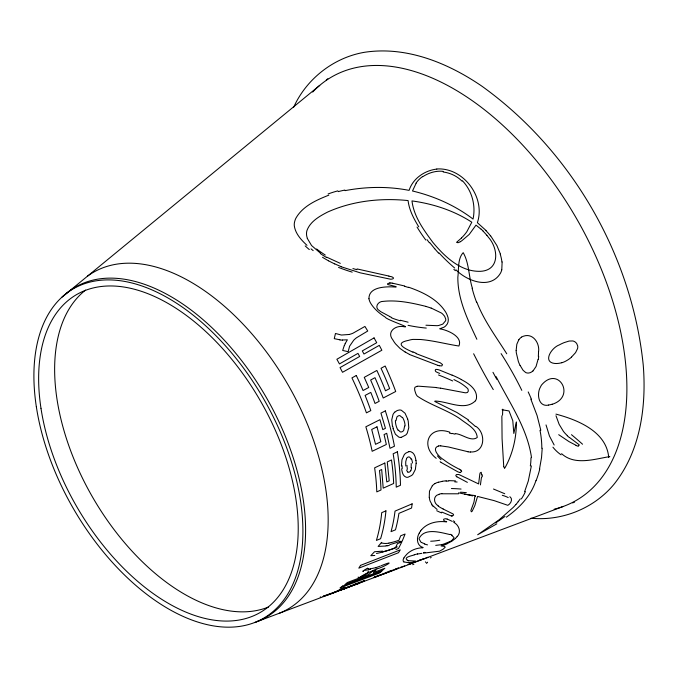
<?xml version="1.0" encoding="UTF-8"?>
<svg xmlns="http://www.w3.org/2000/svg" width="678" height="678" viewBox="0 0 678 678"><rect width="100%" height="100%" fill="white"/><g stroke="black" fill="none" stroke-linecap="round" stroke-linejoin="round"><path stroke-width="1.02" d="M481.617 475.007L481.227 472.295L480.227 472.854A1.941 1.11 -47.8 0 0 480.066 473.185L479.931 473.617A6.712 3.746 -48.8 0 0 479.821 474.134L478.617 483.923L458.896 474.524L456.472 474.558L455.785 475.414L456.336 476.431A13.213 7.992 -53.4 0 0 456.853 476.812M501.864 415.817L502.076 438.607L503.729 466.523M395.994 420.674L396.91 417.038A3.331 2.72 -76.5 0 1 397.588 416.3L398.808 415.682A3.373 2.763 -76.1 0 1 399.961 415.682L402.198 417.546M542.205 448.243L541.527 457.599L539.535 468.829M481.49 477.058L480.422 484.914M531.374 465.888L528.272 481.066L524.611 491.686M538.018 359.51L536.052 366.51L532.984 370.985M475.414 496.474L475.592 495.643L464.396 494.203M501.771 269.878L502.135 261.962M376.722 575.961L383.011 574.241M456.853 242.275L457.836 242.724A3.619 3.17 40 0 0 458.243 242.639L458.625 242.512A11.06 9.67 40.2 0 0 459.37 242.199L460.32 241.699M535.925 480.651C530.899 496.042 519.306 508.008 506.356 517.187M399.223 539.561L400.681 535.798L405.097 534.027L402.232 541.069L399.842 542.01M344.255 345.594L342.678 350.475L348.161 351.662L349.619 346.153L353.73 340.195A30.73 27.213 56.6 0 1 356.543 337.737L367.739 331.025L364.934 326.44L352.907 333.237A32.544 28.807 53.2 0 1 349.111 334.5M406.546 458.642L405.724 461.837L405.783 465.998M345.136 343.644L347.365 339.814L342.373 340M395.732 547.18L397.452 543.629L401.859 541.883L398.511 548.494L395.96 549.494M293.693 107.175C306.515 78.877 333.483 57.706 364.145 52.35C405.868 45.841 447.294 62.639 481.27 85.75L482.711 86.759C571.783 151.152 631.972 255.394 643.202 364.739L643.354 366.493C646.388 407.47 640.21 451.743 613.717 484.626C593.75 508.5 561.935 521.263 531.01 518.221M419.309 533.111C416.173 537.866 416.707 545.934 423.114 547.485L422.733 547.722M505.017 467.744C512.78 453.828 516.492 437.844 516.399 421.953L513.822 433.462L512.788 420.716L509.025 410.944L502.084 409.758M403.876 557.986L403.071 559.943L403.308 561.248A57.842 10.119 -36.9 0 0 403.876 561.96M518.823 339.754L516.831 344.229L516.144 350.475M416.173 183.153L412.495 190.993C434.259 196.179 455.209 205.451 473.041 219.062C475.939 205.57 472.032 190.747 462.421 180.763M456.904 242.19L456.913 242.173A4.627 4.051 39.8 0 1 457.226 241.8L457.277 241.741A14.908 13.035 39.9 0 1 457.557 241.453L461.54 237.961M475.422 400.817C464.616 411.487 447.938 401.198 434.937 401.071L434.742 401.452L456.896 412.487L468.523 419.97M457.15 536.62C461.71 532.103 458.87 524.933 453.726 522.297M518.289 501.678L515.882 504.551M421.623 529.688C427.538 522.687 437.759 520.696 446.412 521.899M381.68 542.375L378.112 546.434L385.952 546.019M432.301 485.795L429.479 491.135L429.242 497.432M455.514 538.383L451.997 541.112L446.921 543.815M571.444 357.137L575.58 352.619L577.554 348.628A6.136 4.915 -69.4 0 0 577.724 347.661A5.619 4.509 -69.2 0 0 577.69 345.924L576.715 343.568A9.441 7.568 -71.4 0 0 572.834 340.958L569.156 341.042L564.155 342.61A53.426 43.112 -73.6 0 0 559.24 344.941C551.129 347.78 541.51 363.442 556.502 363.544M338.576 590.801L339.017 590.538M394.74 412.148L397.249 410.512L399.384 410.004A7.653 6.331 -77.7 0 1 401.368 410.266L405.054 413.241L407.681 419.021M61.944 297.159L319.728 85.377M366.866 568.503L365.078 569.69M364.476 570.079L362.679 571.257L363.298 571.495M496.821 523.84L477.659 534.764L499.22 519.729L513.161 507.483A85.648 47.197 -19.7 0 0 515.856 504.542M422.716 176.729C428.716 172.797 436.005 170.509 443.217 171.364M361.696 576.368L359.959 577.402L358.018 577.207M435.056 483.567L435.793 483.168A11.357 6.958 -50 0 1 436.759 482.736L437.929 482.321A42.468 25.891 -49.7 0 1 438.505 482.151M367.773 573.02L372.976 570.529M354.704 584.309A11.136 0.441 -22.9 0 0 352.043 585.419L340.203 589.996L345.127 587.309L341.042 588.851A203.51 117.497 60 0 1 322.999 596.411M398.528 568.003L387.519 572.529M389.079 571.342A8.517 0.466 -22.9 0 0 385.511 572.791L376.137 576.834M337.407 591.292L334.22 592.589M358.247 583.521L359.442 582.944L356.738 583.817M340.195 590.004L342.136 589.224M348.272 587.216L355.67 584.216M347.704 587.453L346.204 588.063M354.874 584.199L356.781 583.427M427.165 557.63L427.92 557.316L427.004 557.663M411.978 563.342L408.19 564.427A13.213 0.703 -25.7 0 0 408.063 564.486L425.792 558.147M376.875 568.884C382.451 567.74 398.698 558.553 381.324 565.672M426.886 557.74L426.648 557.833M388.799 571.495L389.562 571.198A11.357 0.661 -23 0 1 390.46 570.868M444.785 544.722L441.098 545.968L444.336 546.349L445.234 547.154L443.293 549.07L439.615 551.172L423.318 553.172M357.026 584.012L354.611 584.911M380.434 566.011L378.375 566.783A31.934 7.56 -30.3 0 1 375.451 567.774M386.655 572.859L383.629 574.003M344.983 588.546L343.78 588.945L353.28 585.394M328.855 195.145C316.482 200.052 302.752 206.061 295.905 218.189A31.612 21.95 -1.3 0 0 294.905 220.697L294.472 222.376A25.679 17.95 1.5 0 0 294.294 225.774C295.396 233.783 301.346 240.029 306.981 245.343M320.228 597.081L320.728 596.894M323.737 595.759L324.237 595.572M254.445 622.599L562.943 506.568M359.204 582.487L359.654 582.317A16.806 1.093 -23.3 0 1 360.882 581.877L361.603 581.614M333.932 592.708L332.754 593.131M390.503 570.842L391.57 570.452M344.67 588.267L355.306 584.563M357.747 583.716L364.501 580.876L363.891 580.91M438.971 494.448C432.937 495.508 433.411 503.423 438.268 505.78M395.105 569.198L398.35 568.079M552.189 404.3C576.393 396.681 558.316 365.095 541.569 384.994A10.297 7.585 -63.6 0 0 540.519 386.892C536.544 393.46 538.154 407.351 548.621 405.097M404.69 565.961L400.249 567.444M424.182 558.714L419.224 560.189M375.468 567.757L370.341 568.859M414.097 554.96C412.241 555.731 402.969 557.18 407.275 560.189M442.946 544.392L450.506 541.307A4.009 0.89 -28.8 0 0 451.98 540.341L453.921 537.951A18.255 4.458 -26.4 0 0 453.955 537.451L451.658 535.281M325.643 595.242L344.382 588.673A20.332 0.975 -25.4 0 1 339.695 590.521M408.91 451.667L405.8 453.116A7.136 5.246 -62.2 0 0 404.19 454.785L401.978 459.735L401.435 465.989M368.756 571.257L367.985 571.418M412.605 562.291L415.69 561.053L408.503 560.689M374.358 577.41L373.409 577.478M417.462 554.036L421.801 553.341M609.836 456.582C594.369 459.065 574.851 465.82 561.604 453.692M382.731 551.146L374.519 551.748L370.79 555.723L374.79 555.46M349.102 334.483L341.398 335.034L335.466 333.474L334.262 338.653L339.958 339.822M441.844 544.637L435.725 545.366M345.102 190.628C366.162 186.611 388.019 186.247 409.088 190.374C412.851 178.5 424.725 170.449 436.81 169.085M438.378 446.056C430.835 448.522 439.683 457.506 443.539 459.633C448.446 463.464 453.921 466.456 459.438 469.312M401.249 437.361L405.825 434.971A7.653 6.06 -69.3 0 0 407.266 433.098L408.792 427.742L408.215 421.08A36.832 32.459 -59.6 0 0 407.622 419.046M442.073 481.295L446.268 480.77M417.156 386.299L415.156 387.138A1.542 1.297 -84.5 0 0 414.86 387.587L414.69 388.163A3.526 2.958 -84.2 0 0 414.614 388.867L414.69 389.782A8.797 7.238 -84.9 0 0 414.843 390.63L415.758 393.503A9.297 7.619 -84.3 0 0 417.36 396.164C430.564 405.139 446.505 409.665 459.82 418.631C466.167 423.818 476.592 428.411 477.253 437.471C471.04 442.141 462.472 434.03 455.285 433.623M403.952 561.901L407.47 562.562L412.199 562.367M452.209 515.933L453.616 515.077L453.277 514.144A37.866 15.916 -33.8 0 0 452.107 513.483L443.081 508.992M441.793 493.779L458.557 493.796M389.469 283.014L387.553 283.743A0.949 0.831 39.7 0 0 387.833 284.531L396.147 286.641L396.02 287.082C387.341 286.413 368.637 286.218 368.959 298.71M460.252 472.439L461.701 471.464L460.921 470.218M422.682 547.756C416.097 547.943 409.402 550.663 405.317 555.977A25.586 4.517 -36.1 0 0 403.91 557.96M448.878 480.651L455.455 480.872M470.507 451.946C485.228 453.014 486.211 432.886 475.753 426.267M578.359 445.887L579.266 445.158A5.602 2.941 -42.8 0 0 579.046 444.666L569.486 437.48M440.776 445.887L448.387 446.955L467.981 451.734M425.945 325.228L436.996 325.686A33.171 29.188 71.2 0 0 438.666 325.508L442.742 324.143L445.565 320.838A4.009 3.56 71.9 0 0 445.717 319.016L444.607 316.236L442.742 314.109A18.255 16.569 73.5 0 0 441.395 313.016L431.191 308.066M436.013 387.494L418.784 386.197A15.594 13.162 -82.7 0 0 417.156 386.299M392.706 283.235L404.681 286.006M440.573 388.147L465.142 392.782A13.789 11.111 -74 0 0 465.879 392.791C468.964 393.198 469.023 388.774 466.634 387.647A60.766 50.867 -57.3 0 0 462.184 384.189A69.537 58.198 -59.5 0 0 458.981 382.18L453.913 379.578M427.521 544.883L424.377 544.095M388.875 276.048L357.018 268.929M449.904 432.25C429.14 424.674 419.741 445.471 436.208 458.328M408.105 322.194L400.291 320.236M439.251 365.747L441.819 365.925L442.531 364.586L440.336 362.849L416.131 353.645M446.709 521.662C444.463 521.746 441.505 518.967 445.361 518.738A12.263 5.077 -37.4 0 1 446.132 518.84A21.696 8.839 -36.2 0 1 446.404 518.907A28.925 11.653 -35.4 0 1 447.107 519.068M390.587 276.463L391.706 276.802A9.78 8.636 38.5 0 1 392.52 277.132C395.647 278.633 390.748 279.811 389.333 278.938A33.502 28.154 33.6 0 1 388.138 278.709L360.23 272.836L341.339 266.818M425.945 306.388C412.097 302.964 397.647 299.812 383.316 301.363C377.977 301.117 373.9 307.676 379.553 310.753A20.001 16.899 48 0 0 380.892 311.761L389.731 316.49M555.952 414.114C577.707 419.928 606.53 431.479 608.742 457.531M447.141 519.034L452.277 521.39M438.124 365.434L409.376 354.467M449.819 534.535C440.437 532.442 424.504 527.442 419.114 538.451A20.001 6.746 -40 0 0 419.165 539.137L420.919 542.12A83.157 27.366 -46.8 0 0 421.496 542.561M408.597 287.209C422.665 292.091 437.437 299.066 445.675 312.092A24.467 22.721 72 0 1 447.378 315.609C448.929 318.914 448.666 323.245 445.819 325.787A12.577 11.06 75.6 0 1 443.997 327.194L439.742 328.796C447.387 329.966 463.108 336.576 458.896 346.017C447.175 344.204 435.437 341.119 423.53 339.797A120.464 107.31 -87.3 0 0 420.538 339.5L412.987 339.407A28.442 25.078 73.6 0 0 408.487 340.373C393.977 343.161 404.41 348.272 410.902 351.263A124.184 88.801 52.2 0 0 412.902 352.246M439.742 373.417L437.598 372.561A17.781 14.95 89.7 0 1 436.725 372.12C434.912 371.73 434.539 368.807 436.92 369.425A17.162 14.687 -81.3 0 1 438.751 369.815A33.629 28.815 -79.3 0 1 439.869 370.213L452.073 375.18M493.474 489.016L504.729 493.728M340.297 263.361L326.652 257.14M576.088 445.319L568.995 441.607L558.697 434.683M334.661 263.928L328.423 260.793M441.836 512.076L451.014 515.848A15.077 6.526 -40.1 0 0 451.463 515.933M461.252 379.561C468.362 383.223 477.583 389.223 476.465 398.393A5.458 4.322 -69.2 0 1 475.414 400.817M467.379 482.372L456.862 476.795M437.107 509.458L433.106 505.941M405.19 352.111L400.02 348.424L395.579 343.916A25.586 21.086 66.2 0 1 392.842 339.848C386.214 331.856 395.816 324.728 404.122 326.754C411.902 328.033 385.748 319.414 385.29 317.151C379.587 313.583 374.239 309.075 370.688 303.295A14.577 12.373 45.6 0 1 369.815 301.583A13.34 11.314 45.7 0 1 369.408 300.464A14.789 12.687 44.4 0 1 368.925 298.71M367.959 568.495L367.468 568.113M441.141 462.481L457.557 471.651A36.671 23.018 -56.4 0 0 458.15 471.964L458.82 472.168A16.213 10.068 -52.1 0 0 459.387 472.329A8.263 5.11 -51.5 0 0 460.226 472.481M320.618 253.301L311.583 245.555L307.27 238.351M313.168 250.623L311.049 248.885M509.864 496.66C513.322 499 510.746 503.796 507.839 505.322L494.101 500.618L477.558 496.423L474.854 505.517L472.151 511.237A1.237 0.5 -37.6 0 1 471.32 511.78L470.871 510.542L473.93 502.203A155.55 105.717 17.2 0 0 474.829 496.355M455.93 269.785C467.015 281.234 490.652 289.87 500.542 273.065A16.925 15.094 62.5 0 0 501.754 269.869M481.1 229.223L475.998 225.138L469.235 234.427L461.676 240.859A35.841 31.366 40.3 0 1 460.32 241.699M567.342 435.632L565.316 433.598A90.225 50.113 -67.2 0 1 563.41 431.352L559.13 424.326L555.985 415.733M483.126 231.173L486.897 235.308M486.058 230.495L477.38 222.698C485.338 199.196 466.227 170.89 441.598 169A25.145 20.484 10.9 0 0 436.793 169.017M434.691 248.75L429.767 242.639M490.609 235.774L496.881 245.521L500.432 254.072M432.013 504.551L430.098 501.11A33.629 17.153 -55.4 0 1 429.327 497.372M506.754 353.78C496.16 336.966 484.075 320.83 476.846 302.159M398.376 430.072L400.223 431.844A3.424 2.712 -71 0 0 401.308 431.954L401.605 431.894A4.348 3.432 -70.3 0 0 402.554 431.488L402.842 431.293A3.39 2.687 -70.5 0 0 403.741 430.293L404.639 426.013M554.163 445.005L549.451 436.005L546.027 424.928M418.792 226.884C413.826 218.799 409.198 210.138 408.08 200.569C380.926 197.815 352.653 200.815 327.601 212.07C319.55 216.197 310.363 221.375 307.015 230.367A20.679 15.263 5.5 0 0 306.515 233.368L306.549 234.774A26.01 19.035 10.6 0 0 307.363 238.342M496.152 376.671C509.432 402.8 527.315 428.098 531.518 457.692M520.136 365.45L523.085 370.298L525.772 372.595A8.661 6.822 -69.6 0 0 532.95 370.925M503.839 466.761L504.135 467.362M476.871 339.271C467.71 319.711 457.667 299.337 457.845 277.234C458.862 269.412 457.523 258.615 463.201 252.657C469.235 263.089 468.651 276.649 472.38 288.235M504.246 467.6L504.644 468.439M530.823 399.113L537.078 415.521L540.807 430.25M392.994 428.572L395.435 434.234L398.85 437.132A7.89 6.17 -69.2 0 0 401.249 437.352M392.469 426.53L391.74 419.894L393.011 414.487A7.89 6.458 -77.8 0 1 394.749 412.165M415.911 460.396C415.461 457.065 414.377 452.853 410.775 451.709A7.051 5.221 -62.2 0 0 408.91 451.658M401.664 468.862C402.079 471.981 402.783 476.142 406.232 477.227A7.161 4.839 -55.5 0 0 408.012 477.236L411.597 475.507A7.034 4.797 -55.4 0 0 412.86 474.286L415.36 469.481L416.123 463.294M538.612 351.475C539.696 342.983 532.891 332.83 523.475 336.203A11.272 9.475 -82.8 0 0 521.475 337.152M268.539 606.996A183.552 105.971 60 0 1 92.649 497.279A183.552 105.971 60 0 1 85.581 290.091M312.668 92.072A244.504 141.16 60 0 1 576.003 217.655A244.504 141.16 60 0 1 554.129 509.212M63.164 296.261A190.662 110.082 60 0 1 264.022 393.579A190.662 110.082 60 0 1 256.564 621.802M574.52 502.144A245.775 141.897 60 0 1 572.622 502.923M326.271 79.987A245.775 141.897 60 0 1 327.83 78.724M87.403 276.243A194.45 112.268 60 0 1 288.887 386.282A194.45 112.268 60 0 1 279.311 613.234M571.461 357.17A30.705 23.984 -68.3 0 1 568.172 359.696L566.994 360.416A26.467 20.526 -67.6 0 1 561.816 362.755M561.808 362.671A26.145 20.306 -67.9 0 1 556.511 363.493M538.501 351.492A42.875 38.036 -68.3 0 1 538.307 356.348M538.688 356.357A39.434 34.841 -68.6 0 1 538.29 359.535M520.077 365.51A41.951 30.68 -83.6 0 1 518.323 361.374L516.305 352.823A21.645 16.755 -81.2 0 1 516.187 350.467M518.848 339.78A9.763 8.161 -82 0 1 521.484 337.169M552.197 404.173A25.993 18.069 -57.1 0 1 548.638 404.995M502.542 415.156A119.667 39.527 -79.6 0 1 502.771 409.173M561.079 454.811A129.006 63.935 -67.8 0 1 552.917 447.175M571.478 434.691A394.443 59.528 26.5 0 1 582.546 444.217M578.156 446.217A22.493 12.128 -48.9 0 1 576.02 445.404M569.435 437.581A110.556 61.622 -66.3 0 1 567.266 435.759M493.262 389.587A182.06 42.468 67.6 0 1 473.634 353.763M496.779 379.316A204.01 23.205 64.9 0 1 492.974 372.29M530.942 457.794A100.395 65.58 -17.6 0 1 530.332 465.981M525.391 491.626A69.876 38.112 -19.7 0 1 521.357 498.915M520.272 498.872A73.216 39.316 -20.9 0 1 518.162 501.669M505.017 516.416A155.813 95.683 -16.5 0 1 495.55 522.941M539.798 468.939A201.23 137.82 30 0 1 536.078 480.727M539.993 430.259A165.822 119.192 11.9 0 1 541.815 448.2M528.196 391.926A245.783 109.361 45.4 0 1 531.493 399.334M501.101 353.628A244.682 113.582 44.3 0 1 521.797 390.359M476.592 302.269A82.589 55.427 70.5 0 1 472.117 288.269M344.339 345.644A53.545 46.172 65.1 0 1 345.221 343.695M342.39 340.119A50.036 43.172 46.6 0 1 339.958 339.949M393.248 428.403A36.51 25.196 -83.3 0 1 392.731 426.377M402.486 417.317A19.442 17.009 -61.3 0 1 405.113 425.928M398.088 430.361A19.442 15.255 -76.7 0 1 395.367 420.801M402.249 468.473A35.4 20.967 -69.5 0 1 402.062 465.642M415.961 460.37A34.917 27.467 -46.4 0 1 416.19 463.277M411.47 458.853A21.849 17.264 -45.6 0 1 412.478 463.023M411.165 463.506A21.849 15.992 -54.7 0 1 411.054 467.803M410.97 459.142A7.085 5.229 -56.4 0 0 409.614 457.167A2.627 1.907 -60.2 0 0 406.469 458.608M407.41 469.337A22.332 13.382 -69 0 1 407.003 465.362M407.749 471.947A7.204 4.882 -61 0 1 406.647 469.964M410.868 470.591A2.627 1.814 -57.3 0 1 407.707 472.007M411.622 467.71A7.085 4.966 -56.5 0 1 410.758 470.549M397.3 546.858A80.674 27.332 -34.7 0 1 376.485 553.477M395.308 548.01A73.055 27.417 -36.5 0 1 382.172 551.892M400.215 541.188A60.308 23.298 -36.8 0 1 389.867 544.544M389.299 545.392A81.385 33.163 -38.3 0 1 387.223 545.832M387.426 545.527A74.639 30.366 -38.2 0 1 386.104 545.79M388.892 543.188A36.782 16.45 -42.2 0 1 381.273 542.824M398.935 540.23A55.079 23.221 -38.8 0 1 388.952 543.019M359.95 577.58A31.069 3.78 -29.4 0 1 367.993 573.054M370.358 569.3A35.968 8.483 -30.7 0 1 364.967 570.24M370.103 569.062A21.315 5.738 -34.1 0 1 367.874 568.554M372.951 570.554A30.764 6.526 -29.2 0 1 376.841 568.927M361.306 576.292A20.306 3.517 -28.7 0 1 367.866 572.673M356.747 583.453A14.704 0.924 -23.2 0 1 359.154 582.521M361.815 581.512A11.534 0.686 -23 0 1 363.255 581.046A10.848 0.593 -22.5 0 1 364.027 580.843M358.137 583.605A14.594 0.5 -18 0 1 355.619 584.487M342.271 589.19A15.331 0.703 -18.7 0 1 344.788 588.241M338.78 590.614A11.433 0.424 -19.5 0 1 339.754 590.157M359.187 583.266A15.391 0.907 -16.8 0 1 358.17 583.707M355.755 584.173A9.975 0.5 -22.6 0 1 356.823 583.775M345.644 588.343A15.331 0.61 -24.8 0 1 344.5 588.784M425.369 561.893A206.968 23.137 -5.5 0 1 426.623 563.384M413.911 564.198A178.687 13.018 -10.6 0 1 412.673 564.698M380.299 574.944A70.563 0.924 -19.7 0 1 382.061 574.334M390.028 571.249A40.392 1.89 -22.3 0 1 392.994 570.173M391.435 570.52A42.468 2.314 -22.8 0 1 391.943 570.334M375.434 577.224A33.629 1.924 -28.2 0 1 373.985 577.614M375.154 576.351A102.361 6.009 -32.2 0 1 374.536 576.52M427.598 562.181A331.271 73.504 17.6 0 1 427.31 562.816M431.166 557.426A48.909 6.399 -7.8 0 1 430.344 557.918M443.039 544.315A33.171 7.102 -29.7 0 1 441.929 544.57M439.793 540.222A165.593 51.664 -42.9 0 1 430.674 541.222M424.75 543.68A83.843 27.298 -44.1 0 1 421.614 542.442M450.345 534.323A110.158 25.035 -18.6 0 1 452.09 535.111M446.904 543.832A12.577 2.373 -28.3 0 1 444.768 544.739M457.099 536.629A24.467 7.026 -24.6 0 1 455.455 538.391M453.421 520.84A110.921 37.137 -21.4 0 1 454.709 521.848M420.521 531.027A14.789 5.543 -39.6 0 1 421.53 529.696M420.606 531.01A13.34 4.763 -40.3 0 0 420.038 531.84A14.577 5.229 -40.2 0 0 419.25 533.137M412.436 562.376A25.967 2.187 -26.1 0 1 412.055 562.435M408.3 560.909A127.362 24.832 -45.8 0 1 407.58 560.553M407.732 560.401A124.184 24.764 -49.6 0 1 407.283 560.181M414.275 554.816A28.442 5.788 -28.8 0 1 417.631 553.909M423.623 552.519A120.464 15.467 -20.9 0 1 425.055 552.4M451.412 488.533A206.968 95.403 -29.5 0 1 461.074 489.058M454.709 481.846A178.687 89.903 -35.1 0 1 457.133 482.016M446.09 481.168A70.563 40.833 -45.7 0 1 448.709 481.024M438.48 482.304A40.392 24.4 -49.1 0 1 442.031 481.448M432.284 485.779A8.517 5.195 -49.8 0 1 435.056 483.533M432.937 506.186A102.361 51.172 -60 0 1 431.801 504.847M441.598 512.899A224.969 110.794 -75.2 0 1 436.708 510.704M452.167 515.992A7.45 3.204 -39.7 0 1 451.455 515.95M443.115 508.932A119.226 60.452 -60.8 0 1 438.115 506.042M439.03 494.211A21.349 12.136 -47 0 1 441.87 493.584M460.531 492.186A316.126 117.769 -25.2 0 1 466.337 492.669M502.305 495.321A89.259 32.917 -23.8 0 1 508.229 497.601M458.557 492.838A331.271 90.149 -7.3 0 1 472.668 495.898M482.295 474.803A48.909 32.451 -30.2 0 1 482.253 476.863M441.022 459.676A88.793 55.452 -81 0 1 437.471 455.896M441.166 462.438A66.546 44.062 -69.3 0 1 440.124 461.676M459.489 469.244A25.561 15.814 -47.4 0 1 460.964 470.176M438.395 445.946A20.196 14.552 -59.9 0 1 440.785 445.836M470.481 452.056A37.993 25.781 -57.6 0 1 467.947 451.811M468.066 420.385A127.735 92.742 -27.9 0 1 475.405 426.53M452.124 375.087A149.838 123.803 -44.5 0 1 461.303 379.485M438.513 374.976A281.107 206.883 -19.1 0 1 452.692 380.951M435.979 387.587A208.375 166.873 -55.4 0 1 440.539 388.231M452.056 433.403A156.262 105.607 -40.1 0 1 454.955 434.149M449.446 433.106A174.5 120.379 -43.4 0 1 451.938 433.657M426.267 328.076A165.593 134.905 48.2 0 1 408.088 325.33M400.249 320.787A83.843 67.792 46.1 0 1 391.587 317.889M391.672 317.465A83.157 65.283 43.9 0 1 389.697 316.651M425.928 306.431A110.158 102.929 -89.4 0 1 431.174 308.126M404.605 286.294A110.921 105.726 71.8 0 1 408.512 287.514M392.706 283.209A28.925 25.84 44.1 0 0 391.359 283.048A21.696 19.264 42.8 0 0 390.816 282.997M389.469 282.997A12.263 10.806 41.2 0 1 390.816 283.014M409.41 354.34A57.842 47.307 65.5 0 1 405.241 351.975M439.251 365.739A25.967 22.052 86.5 0 1 438.124 365.425M416.182 353.28A127.362 95.539 55.5 0 1 412.97 351.84M443.158 171.983A28.323 23.62 12 0 1 461.955 181.085M416.055 183.094A33.993 26.823 10.7 0 1 422.547 176.585M461.498 237.919A54.833 47.824 34.7 0 0 466.896 231.605L471.803 222.198C453.887 210.544 433.064 203.79 411.978 200.917C413.868 216.604 423.631 229.842 432.742 242.224C444.607 256.547 460.565 271.971 480.482 271.319C500.059 270.336 498.423 248.589 488.609 237.52A44.011 41.867 40.5 0 0 486.855 235.342M481.151 229.172A73.809 72.419 36 0 1 483.177 231.122M338.246 191.62A96.852 74.512 0.2 0 1 344.907 190.069M328.093 193.959A91.666 68.859 -0.5 0 1 337.881 190.865M309.321 249.58A78.911 43.79 22.8 0 1 305.185 245.885M325.279 255.047A70.936 37.637 24.3 0 1 316.584 248.979M328.449 260.759A65.435 40.07 21.2 0 1 322.516 257.276M341.373 266.725A86.004 52.935 21.1 0 1 334.712 263.844M388.867 276.141A33.502 30.095 40.4 0 1 390.579 276.556M356.899 269.7A105.005 68.944 20.7 0 1 352.916 268.539M352.213 272.141A113.896 70.436 20.3 0 1 338.576 267.429M326.406 257.411A53.528 34.993 19.7 0 1 320.33 253.513M425.818 240.063A108.378 60.24 44.5 0 1 417.055 227.071M429.377 242.783A116.989 59.147 45.8 0 1 427.013 239.648M438.649 253.208A95.767 56.867 44.4 0 1 434.725 248.724M454.684 268.022A103.709 60.935 44.4 0 1 439.03 252.928M455.404 270.666A127.337 69.309 44 0 1 453.836 269.344M500.211 254.131A44.282 41.663 49.2 0 1 501.94 261.979M485.931 230.613A62.291 60.418 37.8 0 1 490.482 235.868M412.139 503.856L411.58 508.025L398.918 513.356A206.604 119.286 60 0 1 395.469 529.832L391.036 531.645A205.858 118.853 60 0 0 395.028 511.102L412.139 503.856M360.543 565.367L358.798 568.164L398.461 552.74L400.266 549.858L360.543 565.367M371.612 571.817L369.018 574.283L347.339 582.529L344.992 584.563L382.426 570.359L384.85 568.257L373.358 572.63L375.959 570.156L371.612 571.817M342.526 586.089L340.051 587.945L379.307 573.096L381.867 571.181L342.526 586.089M374.053 337.898L336.873 359.264L339.466 363.916L357.984 353.365L359.671 356.467L340.042 367.578L342.517 372.298L381.858 350.229L379.299 345.356L363.984 354.026L362.298 350.907L376.722 342.695L374.053 337.898M356.281 375.502L351.941 377.9A203.434 117.455 60 0 1 366.425 412.86L370.815 410.597A204.18 117.887 60 0 0 365.103 395.427L370.79 392.409A205.146 118.447 60 0 1 375.036 403.469L379.205 401.3A205.858 118.853 60 0 0 370.629 380.044L374.985 377.688A206.604 119.286 60 0 1 383.223 398.003L395.715 391.494A208.722 120.506 60 0 0 385.163 366.018L381.028 368.281A208.019 120.099 60 0 1 389.647 388.604L385.485 390.791A207.307 119.692 60 0 0 376.866 370.459L364.256 377.349L368.747 387.477L363.069 390.511A204.18 117.887 60 0 0 356.281 375.502M385.341 410.876L380.943 413.114L385.443 428.318L382.79 429.632L379.943 419.682L365.849 426.793A202.688 117.023 60 0 1 372.163 451.294L386.333 444.471L384.07 434.581L386.723 433.284L390.019 448.319L394.452 446.209A206.265 119.091 60 0 0 385.341 410.876M376.993 426.826L371.697 429.471L375.527 444.327L380.841 441.751L376.993 426.826M397.367 451.802L393.155 453.785A205.858 118.853 60 0 1 396.232 487.16L400.461 485.287A206.561 119.26 60 0 0 397.367 451.802M384.824 463.057L374.62 467.828A202.612 116.98 60 0 1 376.79 491.881L381.011 489.991A203.324 117.387 60 0 0 379.46 470.549L381.68 469.523L383.206 488.16L393.655 483.49A205.451 118.616 60 0 0 391.486 459.947L387.265 461.921L389.214 480.829L386.765 481.931L384.824 463.057M385.935 510.856L381.714 512.661A203.544 117.514 60 0 1 376.392 540.417L380.595 538.713A204.256 117.93 60 0 0 385.935 510.856M40.985 408.309A183.552 105.971 60 0 0 253.428 615.861A183.552 105.971 60 0 0 210.883 336.407A183.552 105.971 60 0 0 40.985 408.309M36.332 406.681A190.213 109.819 60 0 0 256.487 621.768A190.213 109.819 60 0 0 212.392 332.169A190.213 109.819 60 0 0 36.332 406.681"/></g></svg>
